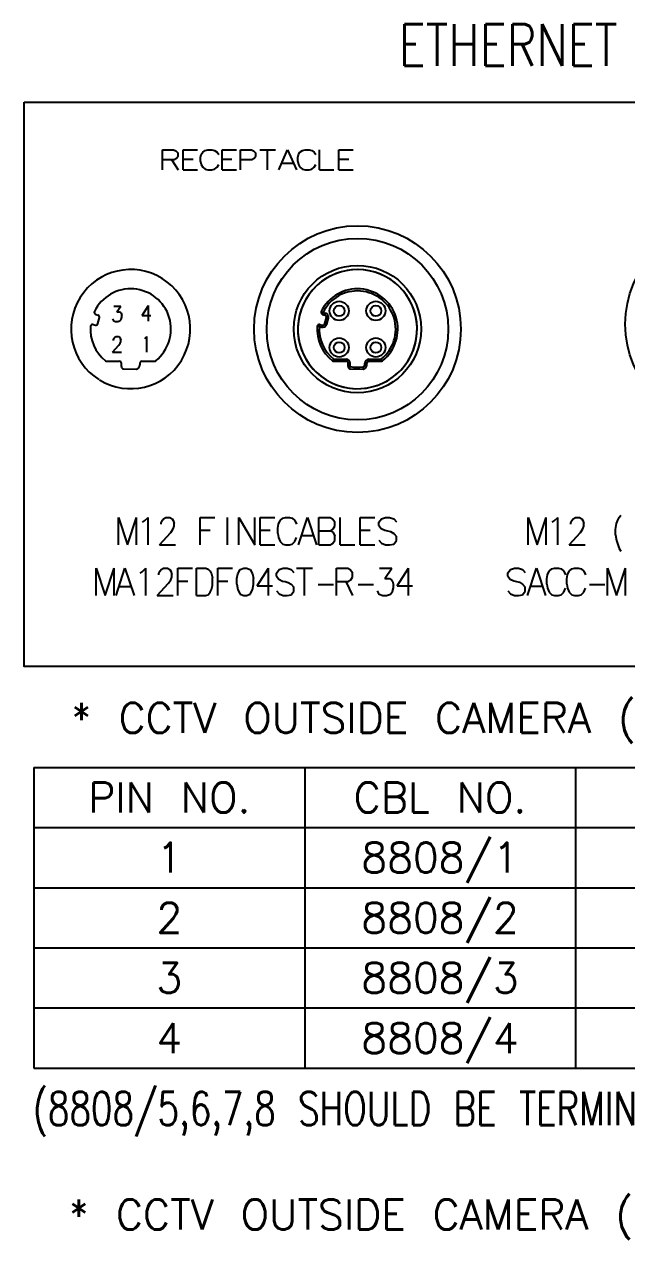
# Model space of a CAD drawing. Header units: millimetres. Extents: x 1063 to 1621, y 404 to 836.
# Drawn here: x 1437.3 to 1491.4, y 535.6 to 644.8 of the extents above; entities that cross this region are included whole.
import ezdxf
from ezdxf.enums import TextEntityAlignment as Align

# ---------------------------------------------------------------- set-up
doc = ezdxf.new("R2010")
doc.units = ezdxf.units.MM
doc.layers.add('현배선도', color=7, linetype='Continuous')
doc.styles.get("Standard").update_dxf_attribs({"font": 'txt.shx', "bigfont": 'whgtxt.shx'})

msp = doc.modelspace()

# ---------------------------------------------------------------- linework, layer by layer
at = {"color": 7, "linetype": 'Continuous'}
for p, q in [((1449.69, 633.5), (1450.68, 633.5)), ((1449.69, 631.7), (1449.69, 633.5)), ((1450.68, 633.5), (1450.88, 633.42)), ((1450.88, 633.42), (1451.09, 633.21)), ((1450.94, 632.75), (1451.09, 632.92)), ((1451.09, 632.92), (1451.09, 633.21)), ((1451.55, 633.5), (1452.83, 633.5)), ((1451.55, 631.7), (1451.55, 633.5)), ((1453.1, 632.81), (1453.15, 633.07)), ((1453.15, 633.07), (1453.3, 633.3)), ((1453.3, 633.3), (1453.53, 633.45)), ((1453.53, 633.45), (1453.77, 633.5)), ((1453.77, 633.5), (1454.12, 633.5)), ((1454.12, 633.5), (1454.35, 633.45)), ((1454.35, 633.45), (1454.58, 633.3)), ((1454.58, 633.3), (1454.73, 633.07)), ((1455.05, 633.5), (1456.33, 633.5)), ((1455.05, 631.7), (1455.05, 633.5)), ((1456.68, 633.5), (1457.67, 633.5)), ((1456.68, 631.7), (1456.68, 633.5)), ((1457.67, 633.5), (1457.87, 633.42)), ((1457.87, 633.42), (1458.07, 633.21)), ((1457.93, 632.75), (1458.07, 632.92)), ((1458.07, 632.92), (1458.07, 633.21)), ((1458.42, 633.5), (1459.82, 633.5)), ((1459.12, 631.7), (1459.12, 633.5)), ((1460.14, 631.7), (1460.92, 633.5)), ((1460.92, 633.5), (1461.71, 631.7)), ((1461.83, 632.81), (1461.89, 633.07)), ((1461.89, 633.07), (1462.03, 633.3)), ((1462.03, 633.3), (1462.26, 633.45)), ((1462.26, 633.45), (1462.5, 633.5)), ((1462.5, 633.5), (1462.85, 633.5)), ((1462.85, 633.5), (1463.08, 633.45)), ((1463.08, 633.45), (1463.31, 633.3)), ((1463.31, 633.3), (1463.46, 633.07)), ((1463.78, 631.7), (1463.78, 633.5)), ((1465.52, 633.5), (1466.8, 633.5)), ((1465.52, 631.7), (1465.52, 633.5)), ((1449.69, 632.63), (1450.74, 632.63)), ((1450.51, 632.63), (1451.09, 631.7)), ((1450.74, 632.63), (1450.94, 632.75)), ((1451.55, 632.66), (1452.43, 632.66)), ((1453.1, 632.46), (1453.1, 632.81)), ((1453.1, 632.46), (1453.15, 632.19)), ((1453.15, 632.19), (1453.3, 631.93)), ((1453.3, 631.93), (1453.53, 631.76)), ((1454.35, 631.76), (1454.58, 631.93)), ((1454.58, 631.93), (1454.73, 632.19)), ((1455.05, 632.66), (1455.92, 632.66)), ((1456.68, 632.63), (1457.72, 632.63)), ((1457.72, 632.63), (1457.93, 632.75)), ((1460.4, 632.31), (1461.45, 632.31)), ((1461.83, 632.46), (1461.83, 632.81)), ((1461.83, 632.46), (1461.89, 632.19)), ((1461.89, 632.19), (1462.03, 631.93)), ((1462.03, 631.93), (1462.26, 631.76)), ((1463.08, 631.76), (1463.31, 631.93)), ((1463.31, 631.93), (1463.46, 632.19)), ((1465.52, 632.66), (1466.4, 632.66)), ((1451.55, 631.7), (1452.83, 631.7)), ((1453.53, 631.76), (1453.77, 631.7)), ((1453.77, 631.7), (1454.12, 631.7)), ((1454.12, 631.7), (1454.35, 631.76)), ((1455.05, 631.7), (1456.33, 631.7)), ((1462.26, 631.76), (1462.5, 631.7)), ((1462.5, 631.7), (1462.85, 631.7)), ((1462.85, 631.7), (1463.08, 631.76)), ((1463.78, 631.7), (1465.06, 631.7)), ((1465.52, 631.7), (1466.8, 631.7)), ((1443.69, 618.72), (1443.9, 618.66)), ((1445.31, 619.47), (1445.94, 619.47)), ((1445.58, 618.95), (1445.94, 619.47)), ((1445.58, 618.95), (1445.82, 618.95)), ((1445.82, 618.95), (1445.92, 618.89)), ((1445.92, 618.89), (1445.98, 618.82)), ((1445.98, 618.82), (1446.03, 618.61)), ((1447.85, 618.62), (1448.43, 619.52)), ((1448.43, 618.12), (1448.43, 619.52)), ((1463.94, 618.98), (1464.11, 618.9)), ((1464.06, 618.72), (1464.11, 618.9)), ((1464.06, 618.72), (1464.27, 618.66)), ((1464.11, 618.9), (1464.31, 618.84)), ((1464.27, 618.66), (1464.31, 618.84)), ((1443.45, 617.82), (1443.66, 617.77)), ((1443.89, 617.9), (1444.03, 618.43)), ((1445.19, 618.32), (1445.25, 618.21)), ((1445.25, 618.21), (1445.3, 618.14)), ((1445.3, 618.14), (1445.48, 618.07)), ((1445.48, 618.07), (1445.67, 618.07)), ((1445.67, 618.07), (1445.87, 618.14)), ((1445.87, 618.14), (1445.98, 618.27)), ((1445.98, 618.27), (1446.03, 618.48)), ((1446.03, 618.48), (1446.03, 618.61)), ((1447.85, 618.62), (1448.63, 618.62)), ((1463.58, 617.66), (1463.77, 617.64)), ((1463.77, 617.64), (1463.82, 617.82)), ((1463.77, 617.64), (1463.98, 617.59)), ((1463.82, 617.82), (1464.03, 617.77)), ((1463.98, 617.59), (1464.03, 617.77)), ((1464.25, 617.9), (1464.4, 618.43)), ((1464.25, 617.9), (1464.43, 617.85)), ((1464.4, 618.43), (1464.58, 618.39)), ((1464.43, 617.85), (1464.58, 618.39)), ((1445.29, 616.45), (1445.35, 616.59)), ((1445.35, 616.59), (1445.41, 616.66)), ((1445.41, 616.66), (1445.52, 616.73)), ((1445.52, 616.73), (1445.73, 616.73)), ((1445.73, 616.73), (1445.85, 616.66)), ((1445.85, 616.66), (1445.9, 616.57)), ((1445.9, 616.57), (1445.95, 616.41)), ((1448.09, 616.56), (1448.28, 616.74)), ((1448.28, 615.34), (1448.28, 616.74)), ((1445.2, 615.32), (1445.78, 615.96)), ((1445.29, 616.39), (1445.29, 616.45)), ((1445.78, 615.96), (1445.9, 616.14)), ((1445.9, 616.14), (1445.95, 616.27)), ((1445.95, 616.27), (1445.95, 616.41)), ((1444.7, 614.52), (1445.81, 614.52)), ((1445.2, 615.32), (1446.02, 615.32)), ((1447.85, 614.52), (1448.96, 614.52)), ((1464.95, 614.56), (1465.06, 614.71)), ((1465.06, 614.52), (1465.06, 614.71)), ((1465.06, 614.71), (1466.17, 614.71)), ((1465.06, 614.52), (1466.17, 614.52)), ((1466.17, 614.52), (1466.17, 614.71)), ((1468.22, 614.52), (1468.22, 614.71)), ((1468.22, 614.71), (1469.33, 614.71)), ((1468.22, 614.52), (1469.33, 614.52)), ((1469.33, 614.52), (1469.33, 614.71)), ((1469.33, 614.71), (1469.44, 614.56)), ((1446, 614.03), (1446, 614.33)), ((1446.15, 613.84), (1447.35, 613.81)), ((1447.67, 614.18), (1447.67, 614.33)), ((1466.36, 614.03), (1466.36, 614.33)), ((1466.36, 614.33), (1466.54, 614.33)), ((1466.36, 614.03), (1466.54, 614.03)), ((1466.51, 613.84), (1466.54, 614.03)), ((1466.51, 613.84), (1467.71, 613.81)), ((1466.54, 614.03), (1466.54, 614.33)), ((1467.69, 614), (1467.71, 613.81)), ((1467.84, 614.18), (1467.84, 614.33)), ((1467.84, 614.33), (1468.03, 614.33)), ((1467.84, 614.18), (1468.03, 614.18)), ((1468.03, 614.18), (1468.03, 614.33)), ((1445.74, 600.5), (1446.54, 598.02)), ((1445.74, 598.02), (1445.74, 600.5)), ((1446.54, 598.02), (1447.35, 600.5)), ((1447.35, 598.02), (1447.35, 600.5)), ((1447.89, 600.06), (1448.07, 600.18)), ((1448.07, 600.18), (1448.4, 600.5)), ((1448.4, 598.02), (1448.4, 600.5)), ((1449.57, 600.02), (1449.69, 600.26)), ((1449.69, 600.26), (1449.78, 600.38)), ((1449.78, 600.38), (1449.99, 600.5)), ((1449.99, 600.5), (1450.35, 600.5)), ((1450.35, 600.5), (1450.56, 600.38)), ((1450.56, 600.38), (1450.65, 600.22)), ((1450.65, 600.22), (1450.74, 599.94)), ((1453.07, 600.5), (1454.39, 600.5)), ((1453.07, 598.02), (1453.07, 600.5)), ((1455.53, 598.02), (1455.53, 600.5)), ((1456.54, 598.02), (1456.54, 600.5)), ((1456.54, 600.5), (1457.98, 598.02)), ((1457.98, 598.02), (1457.98, 600.5)), ((1458.46, 600.5), (1459.78, 600.5)), ((1458.46, 598.02), (1458.46, 600.5)), ((1460.11, 599.9), (1460.26, 600.22)), ((1460.26, 600.22), (1460.5, 600.42)), ((1460.5, 600.42), (1460.74, 600.5)), ((1460.74, 600.5), (1461.09, 600.5)), ((1461.09, 600.5), (1461.33, 600.42)), ((1461.33, 600.42), (1461.57, 600.22)), ((1461.57, 600.22), (1461.72, 599.9)), ((1461.9, 598.02), (1462.71, 600.5)), ((1462.71, 600.5), (1463.52, 598.02)), ((1463.73, 600.5), (1464.75, 600.5)), ((1463.73, 598.02), (1463.73, 600.5)), ((1464.75, 600.5), (1464.96, 600.38)), ((1464.96, 600.38), (1465.17, 600.1)), ((1465.65, 598.02), (1465.65, 600.5)), ((1467.44, 600.5), (1468.76, 600.5)), ((1467.44, 598.02), (1467.44, 600.5)), ((1469.12, 600.06), (1469.36, 600.38)), ((1469.36, 600.38), (1469.72, 600.5)), ((1469.72, 600.5), (1470.08, 600.5)), ((1470.08, 600.5), (1470.44, 600.38)), ((1470.44, 600.38), (1470.68, 600.1)), ((1482.51, 600.5), (1483.32, 598.03)), ((1482.51, 598.03), (1482.51, 600.5)), ((1483.32, 598.03), (1484.13, 600.5)), ((1484.13, 598.03), (1484.13, 600.5)), ((1484.67, 600.06), (1484.85, 600.18)), ((1484.85, 600.18), (1485.17, 600.5)), ((1485.17, 598.03), (1485.17, 600.5)), ((1486.34, 600.02), (1486.46, 600.26)), ((1486.46, 600.26), (1486.55, 600.38)), ((1486.55, 600.38), (1486.76, 600.5)), ((1486.76, 600.5), (1487.12, 600.5)), ((1487.12, 600.5), (1487.33, 600.38)), ((1487.33, 600.38), (1487.42, 600.22)), ((1487.42, 600.22), (1487.51, 599.94)), ((1490.44, 599.94), (1490.56, 600.26)), ((1490.56, 600.26), (1490.68, 600.5)), ((1490.68, 600.5), (1490.83, 600.7)), ((1449.42, 598.02), (1450.44, 599.14)), ((1449.57, 599.9), (1449.57, 600.02)), ((1450.44, 599.14), (1450.65, 599.46)), ((1450.65, 599.46), (1450.74, 599.7)), ((1450.74, 599.7), (1450.74, 599.94)), ((1453.07, 599.34), (1453.97, 599.34)), ((1458.46, 599.34), (1459.36, 599.34)), ((1460.05, 599.54), (1460.11, 599.9)), ((1460.05, 599.06), (1460.05, 599.54)), ((1463.73, 599.3), (1464.81, 599.3)), ((1464.81, 599.3), (1465.02, 599.46)), ((1464.81, 599.3), (1465.02, 599.14)), ((1465.02, 599.46), (1465.17, 599.7)), ((1465.02, 599.14), (1465.17, 598.82)), ((1465.17, 599.7), (1465.17, 600.1)), ((1467.44, 599.34), (1468.34, 599.34)), ((1469.12, 599.78), (1469.12, 600.06)), ((1469.12, 599.78), (1469.33, 599.5)), ((1469.33, 599.5), (1469.66, 599.34)), ((1469.66, 599.34), (1469.9, 599.3)), ((1469.9, 599.3), (1470.17, 599.22)), ((1470.17, 599.22), (1470.44, 599.06)), ((1486.19, 598.03), (1487.21, 599.14)), ((1486.34, 599.9), (1486.34, 600.02)), ((1487.21, 599.14), (1487.42, 599.46)), ((1487.42, 599.46), (1487.51, 599.7)), ((1487.51, 599.7), (1487.51, 599.94)), ((1490.35, 599.42), (1490.44, 599.94)), ((1490.35, 598.94), (1490.35, 599.42)), ((1449.42, 598.02), (1450.86, 598.02)), ((1458.46, 598.02), (1459.78, 598.02)), ((1460.05, 599.06), (1460.11, 598.7)), ((1460.11, 598.7), (1460.26, 598.34)), ((1460.26, 598.34), (1460.5, 598.1)), ((1460.5, 598.1), (1460.74, 598.02)), ((1460.74, 598.02), (1461.09, 598.02)), ((1461.09, 598.02), (1461.33, 598.1)), ((1461.33, 598.1), (1461.57, 598.34)), ((1461.57, 598.34), (1461.72, 598.7)), ((1462.17, 598.86), (1463.25, 598.86)), ((1463.73, 598.02), (1464.75, 598.02)), ((1464.75, 598.02), (1464.96, 598.14)), ((1464.96, 598.14), (1465.17, 598.42)), ((1465.17, 598.42), (1465.17, 598.82)), ((1465.65, 598.02), (1466.96, 598.02)), ((1467.44, 598.02), (1468.76, 598.02)), ((1469.12, 598.46), (1469.36, 598.18)), ((1469.36, 598.18), (1469.72, 598.02)), ((1469.72, 598.02), (1470.08, 598.02)), ((1470.08, 598.02), (1470.44, 598.1)), ((1470.44, 599.06), (1470.68, 598.78)), ((1470.44, 598.1), (1470.68, 598.42)), ((1470.68, 598.42), (1470.68, 598.78)), ((1486.19, 598.03), (1487.63, 598.03)), ((1490.35, 598.94), (1490.44, 598.43)), ((1490.44, 598.43), (1490.56, 598.07)), ((1490.56, 598.07), (1490.68, 597.71)), ((1490.68, 597.71), (1490.83, 597.47)), ((1443.72, 595.94), (1444.53, 593.47)), ((1443.72, 593.47), (1443.72, 595.94)), ((1444.53, 593.47), (1445.34, 595.94)), ((1445.34, 593.47), (1445.34, 595.94)), ((1445.52, 593.47), (1446.32, 595.94)), ((1446.32, 595.94), (1447.13, 593.47)), ((1447.85, 595.62), (1448.18, 595.94)), ((1448.18, 593.47), (1448.18, 595.94)), ((1449.47, 595.7), (1449.56, 595.82)), ((1449.56, 595.82), (1449.77, 595.94)), ((1449.77, 595.94), (1450.13, 595.94)), ((1450.13, 595.94), (1450.34, 595.82)), ((1450.34, 595.82), (1450.43, 595.66)), ((1451.06, 595.94), (1452.37, 595.94)), ((1451.06, 593.47), (1451.06, 595.94)), ((1452.73, 595.94), (1453.57, 595.94)), ((1452.73, 593.47), (1452.73, 595.94)), ((1453.57, 595.94), (1453.78, 595.86)), ((1453.78, 595.86), (1453.96, 595.66)), ((1454.65, 595.94), (1455.97, 595.94)), ((1454.65, 593.47), (1454.65, 595.94)), ((1456.44, 595.42), (1456.65, 595.82)), ((1456.65, 595.82), (1456.98, 595.94)), ((1456.98, 595.94), (1457.22, 595.94)), ((1457.22, 595.94), (1457.55, 595.82)), ((1457.55, 595.82), (1457.76, 595.42)), ((1458.18, 594.34), (1459.2, 595.94)), ((1459.2, 593.47), (1459.2, 595.94)), ((1459.92, 595.5), (1460.16, 595.82)), ((1460.16, 595.82), (1460.52, 595.94)), ((1460.52, 595.94), (1460.88, 595.94)), ((1460.88, 595.94), (1461.23, 595.82)), ((1461.23, 595.82), (1461.47, 595.54)), ((1461.71, 595.94), (1463.15, 595.94)), ((1462.43, 593.47), (1462.43, 595.94)), ((1465.31, 595.94), (1466.32, 595.94)), ((1465.31, 593.47), (1465.31, 595.94)), ((1466.32, 595.94), (1466.53, 595.82)), ((1466.53, 595.82), (1466.74, 595.54)), ((1469.17, 595.94), (1470.28, 595.94)), ((1469.65, 595.02), (1470.28, 595.94)), ((1470.76, 594.34), (1471.77, 595.94)), ((1471.77, 593.47), (1471.77, 595.94)), ((1480.68, 595.51), (1480.92, 595.83)), ((1480.92, 595.83), (1481.28, 595.95)), ((1481.28, 595.95), (1481.64, 595.95)), ((1481.64, 595.95), (1482, 595.83)), ((1482, 595.83), (1482.24, 595.55)), ((1482.45, 593.47), (1483.26, 595.95)), ((1483.26, 595.95), (1484.07, 593.47)), ((1484.4, 595.67), (1484.64, 595.87)), ((1484.64, 595.87), (1484.88, 595.95)), ((1484.88, 595.95), (1485.24, 595.95)), ((1485.24, 595.95), (1485.47, 595.87)), ((1485.47, 595.87), (1485.71, 595.67)), ((1486.19, 595.67), (1486.43, 595.87)), ((1486.43, 595.87), (1486.67, 595.95)), ((1486.67, 595.95), (1487.03, 595.95)), ((1487.03, 595.95), (1487.27, 595.87)), ((1487.27, 595.87), (1487.51, 595.67)), ((1489.64, 595.95), (1490.44, 593.47)), ((1489.64, 593.47), (1489.64, 595.95)), ((1490.44, 593.47), (1491.25, 595.95)), ((1491.25, 593.47), (1491.25, 595.95)), ((1447.67, 595.5), (1447.85, 595.62)), ((1449.35, 595.46), (1449.47, 595.7)), ((1449.35, 595.34), (1449.35, 595.46)), ((1450.22, 594.58), (1450.43, 594.9)), ((1450.43, 595.66), (1450.52, 595.38)), ((1450.43, 594.9), (1450.52, 595.14)), ((1450.52, 595.14), (1450.52, 595.38)), ((1451.06, 594.78), (1451.95, 594.78)), ((1453.96, 595.66), (1454.08, 595.42)), ((1454.08, 595.42), (1454.17, 595.06)), ((1454.17, 594.38), (1454.17, 595.06)), ((1454.65, 594.78), (1455.55, 594.78)), ((1456.35, 595.02), (1456.44, 595.42)), ((1456.35, 594.5), (1456.35, 595.02)), ((1457.76, 595.42), (1457.85, 595.02)), ((1457.85, 594.46), (1457.85, 595.02)), ((1459.92, 595.22), (1459.92, 595.5)), ((1459.92, 595.22), (1460.13, 594.94)), ((1460.13, 594.94), (1460.46, 594.78)), ((1460.46, 594.78), (1460.7, 594.74)), ((1460.7, 594.74), (1460.97, 594.66)), ((1465.31, 594.74), (1466.38, 594.74)), ((1466.14, 594.74), (1466.74, 593.47)), ((1466.38, 594.74), (1466.59, 594.9)), ((1466.59, 594.9), (1466.74, 595.14)), ((1466.74, 595.14), (1466.74, 595.54)), ((1469.65, 595.02), (1470.07, 595.02)), ((1470.07, 595.02), (1470.25, 594.9)), ((1470.25, 594.9), (1470.34, 594.78)), ((1470.34, 594.78), (1470.43, 594.42)), ((1480.68, 595.23), (1480.68, 595.51)), ((1480.68, 595.23), (1480.89, 594.95)), ((1480.89, 594.95), (1481.22, 594.79)), ((1481.22, 594.79), (1481.46, 594.75)), ((1481.46, 594.75), (1481.73, 594.67)), ((1484.19, 594.99), (1484.25, 595.35)), ((1484.19, 594.51), (1484.19, 594.99)), ((1484.25, 595.35), (1484.4, 595.67)), ((1485.71, 595.67), (1485.86, 595.35)), ((1485.98, 594.99), (1486.04, 595.35)), ((1485.98, 594.51), (1485.98, 594.99)), ((1486.04, 595.35), (1486.19, 595.67)), ((1487.51, 595.67), (1487.66, 595.35)), ((1445.79, 594.3), (1446.86, 594.3)), ((1449.2, 593.47), (1450.22, 594.58)), ((1453.78, 593.55), (1453.96, 593.79)), ((1453.96, 593.79), (1454.08, 594.02)), ((1454.08, 594.02), (1454.17, 594.38)), ((1456.35, 594.5), (1456.44, 593.98)), ((1456.44, 593.98), (1456.65, 593.59)), ((1457.55, 593.59), (1457.76, 593.98)), ((1457.76, 593.98), (1457.85, 594.46)), ((1458.18, 594.34), (1459.56, 594.34)), ((1459.92, 593.91), (1460.16, 593.63)), ((1460.16, 593.63), (1460.52, 593.47)), ((1460.97, 594.66), (1461.23, 594.5)), ((1461.23, 594.5), (1461.47, 594.22)), ((1461.23, 593.55), (1461.47, 593.87)), ((1461.47, 593.87), (1461.47, 594.22)), ((1463.66, 594.46), (1465.04, 594.46)), ((1467.25, 594.46), (1468.63, 594.46)), ((1468.96, 593.91), (1469.05, 593.71)), ((1469.05, 593.71), (1469.14, 593.59)), ((1470.16, 593.59), (1470.34, 593.83)), ((1470.34, 593.83), (1470.43, 594.18)), ((1470.43, 594.18), (1470.43, 594.42)), ((1470.76, 594.34), (1472.13, 594.34)), ((1480.68, 593.91), (1480.92, 593.63)), ((1480.92, 593.63), (1481.28, 593.47)), ((1481.73, 594.67), (1482, 594.51)), ((1482, 594.51), (1482.24, 594.23)), ((1482, 593.55), (1482.24, 593.87)), ((1482.24, 593.87), (1482.24, 594.23)), ((1482.72, 594.31), (1483.8, 594.31)), ((1484.19, 594.51), (1484.25, 594.15)), ((1484.25, 594.15), (1484.4, 593.79)), ((1484.4, 593.79), (1484.64, 593.55)), ((1485.47, 593.55), (1485.71, 593.79)), ((1485.71, 593.79), (1485.86, 594.15)), ((1485.98, 594.51), (1486.04, 594.15)), ((1486.04, 594.15), (1486.19, 593.79)), ((1486.19, 593.79), (1486.43, 593.55)), ((1487.27, 593.55), (1487.51, 593.79)), ((1487.51, 593.79), (1487.66, 594.15)), ((1488.02, 594.47), (1489.4, 594.47)), ((1449.2, 593.47), (1450.64, 593.47)), ((1452.73, 593.47), (1453.57, 593.47)), ((1453.54, 593.47), (1453.78, 593.55)), ((1456.65, 593.59), (1456.98, 593.47)), ((1456.98, 593.47), (1457.22, 593.47)), ((1457.22, 593.47), (1457.55, 593.59)), ((1460.52, 593.47), (1460.88, 593.47)), ((1460.88, 593.47), (1461.23, 593.55)), ((1469.14, 593.59), (1469.47, 593.47)), ((1469.47, 593.47), (1469.8, 593.47)), ((1469.8, 593.47), (1470.16, 593.59)), ((1481.28, 593.47), (1481.64, 593.47)), ((1481.64, 593.47), (1482, 593.55)), ((1484.64, 593.55), (1484.88, 593.47)), ((1484.88, 593.47), (1485.24, 593.47)), ((1485.24, 593.47), (1485.47, 593.55)), ((1486.43, 593.55), (1486.67, 593.47)), ((1486.67, 593.47), (1487.03, 593.47)), ((1487.03, 593.47), (1487.27, 593.55))]:
    msp.add_line(p, q, dxfattribs=at)
for p, q in [((1438.15, 578.05), (1438.15, 551.05)), ((1438.15, 578.05), (1579.33, 578.05)), ((1462.45, 578.05), (1462.45, 551.05)), ((1486.75, 578.05), (1486.75, 551.05)), ((1438.15, 572.65), (1579.33, 572.65)), ((1438.15, 567.25), (1548.17, 567.25)), ((1438.15, 561.85), (1548.17, 561.85)), ((1438.15, 556.45), (1548.17, 556.45)), ((1438.15, 551.05), (1579.33, 551.05))]:
    msp.add_line(p, q)
msp.add_lwpolyline([(1437.28, 637.79), (1523.65, 637.79), (1523.65, 587.12), (1437.28, 587.12)], close=True)
for centre, radius in [((1467.19, 617.4), 9.28), ((1500.51, 617.84), 9.28), ((1467.19, 617.4), 8.15), ((1467.19, 617.4), 5.72), ((1467.19, 617.4), 5.72), ((1465.55, 619.04), 0.859), ((1468.84, 619.04), 0.859), ((1465.55, 619.04), 0.487), ((1468.84, 619.04), 0.487), ((1465.55, 615.75), 0.859), ((1468.84, 615.75), 0.859), ((1465.55, 615.75), 0.487), ((1468.84, 615.75), 0.487)]:
    msp.add_circle(centre, radius, dxfattribs=at)
for centre, radius, start, end in [((1446.83, 617.4), 5.35, 238.4778, 237.6084), ((1467.19, 617.4), 5.35, 273.9821, 266.0179), ((1467.19, 617.4), 5.35, 273.9821, 266.0179), ((1467.19, 617.4), 5.35, 245.3, 237.6084), ((1446.83, 617.4), 3.62, 308.3917, 154.0945), ((1467.19, 617.4), 3.62, 308.3917, 154.0945), ((1467.19, 617.4), 3.43, 308.3917, 154.0944), ((1443.74, 618.9), 0.186, 154.0945, 255), ((1464.11, 618.9), 0.186, 154.0945, 255), ((1464.22, 618.48), 0.371, 345, 75), ((1446.83, 617.4), 3.62, 175.9055, 231.6083), ((1443.41, 617.64), 0.186, 75, 175.9055), ((1443.71, 617.94), 0.186, 255, 345), ((1443.85, 618.48), 0.186, 345, 75), ((1467.19, 617.4), 3.62, 175.9055, 231.6083), ((1463.77, 617.64), 0.186, 75, 175.9055), ((1467.19, 617.4), 3.43, 175.9056, 231.6083), ((1464.07, 617.94), 0.371, 255, 345), ((1464.07, 617.94), 0.186, 255, 345), ((1464.22, 618.48), 0.186, 345, 75), ((1444.7, 614.71), 0.186, 231.6083, 270), ((1445.81, 614.33), 0.186, 0, 90), ((1447.85, 614.33), 0.186, 90, 180), ((1448.96, 614.71), 0.186, 270, 308.3917), ((1465.06, 614.71), 0.186, 231.6083, 270), ((1466.17, 614.33), 0.371, 0, 90), ((1466.17, 614.33), 0.186, 0, 90), ((1468.22, 614.33), 0.371, 90, 180), ((1468.22, 614.33), 0.186, 90, 180), ((1469.33, 614.71), 0.186, 270, 308.3917), ((1446.18, 614.03), 0.186, 180, 259.0945), ((1447.29, 614.18), 0.371, 278.2132, 0), ((1466.54, 614.03), 0.186, 180, 259.0945), ((1467.19, 617.4), 3.43, 259.0945, 278.2132), ((1467.66, 614.18), 0.186, 278.2132, 0), ((1467.66, 614.18), 0.371, 278.2132, 0)]:
    msp.add_arc(centre, radius, start, end, dxfattribs=at)

# ---------------------------------------------------------------- texts
at = {"color": 4}
for s, p in [('* CCTV OUTSIDE CAMERA (L)', (1468.63, 582.49)), ('* CCTV OUTSIDE CAMERA (R)', (1468.63, 537.9))]:
    msp.add_text(s, height=2.7, dxfattribs=at).set_placement(p, align=Align.MIDDLE_CENTER)
for s, p in [('PIN NO.', (1450.3, 575.35)), ('CBL NO.', (1474.6, 575.35)), ('8808/1', (1474.6, 569.95)), ('1', (1450.3, 569.95)), ('8808/2', (1474.6, 564.55)), ('2', (1450.3, 564.55)), ('8808/3', (1474.6, 559.15)), ('3', (1450.3, 559.15)), ('8808/4', (1474.6, 553.75)), ('4', (1450.3, 553.75))]:
    msp.add_text(s, height=2.7).set_placement(p, align=Align.MIDDLE_CENTER)
at = {"color": 0, "linetype": 'Continuous', "width": 0.75}
msp.add_text('(8808/5,6,7,8 SHOULD BE TERMINATED)', height=3, dxfattribs=at).set_placement((1438.06, 547.42), align=Align.MIDDLE_LEFT)
at = {"layer": '현배선도', "color": 4, "width": 0.8}
msp.add_text('ETHERNET', height=3.72, dxfattribs=at).set_placement((1470.89, 641.05))

doc.saveas('drawing.dxf')
